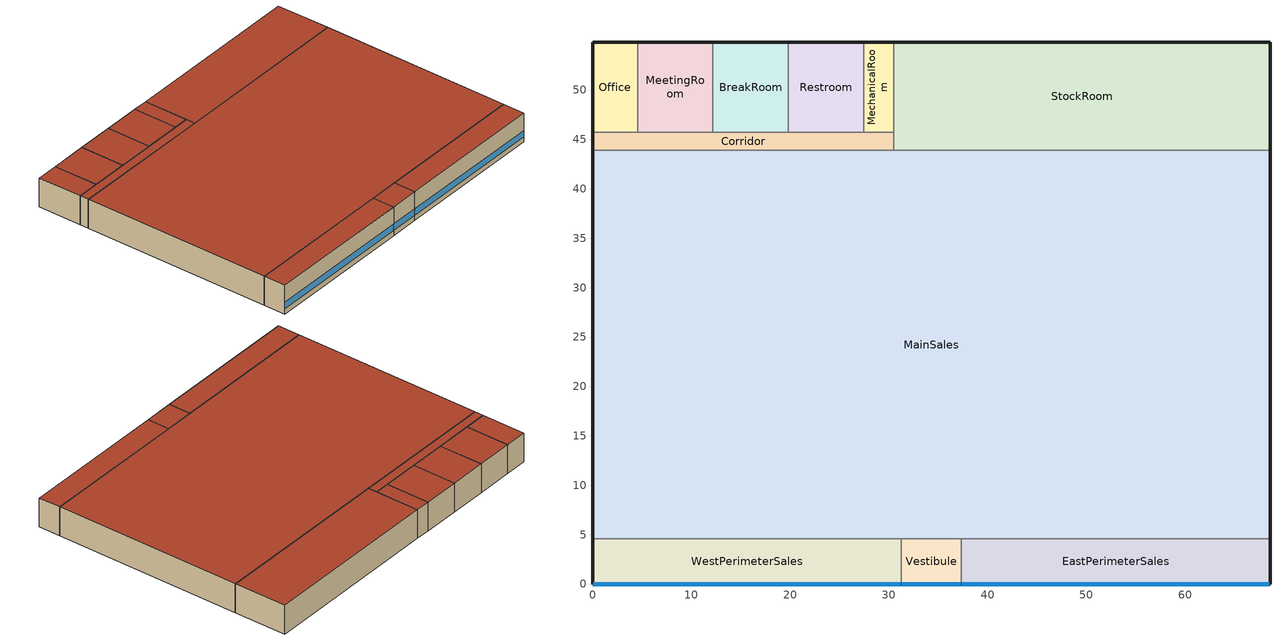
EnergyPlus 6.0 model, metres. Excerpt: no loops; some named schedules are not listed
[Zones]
Office
 floor ground (Unheated - 8in Slab with Carpet_NR_Ext-slab): 4.57,54.86 4.57,45.72 0,45.72 0,54.86 z0
 wall outside (Steel-Framed_R-13 + R-7.5 ci_Ext-wall): 4.57,54.86 0,54.86 0,45.72 z0:6.1
 wall to MeetingRoom (Standard_Int-Wall): 4.57,45.72 4.57,54.86 z0:6.1
 wall to Corridor (Standard_Int-Wall): 0,45.72 4.57,45.72 z0:6.1
 roof outside (IEAD_R-25 ci_Roof): 4.57,45.72 4.57,54.86 0,54.86 0,45.72 z6.1
BreakRoom
 floor ground (Unheated - 8in Slab with Carpet_NR_Ext-slab): 19.81,54.86 19.81,45.72 12.19,45.72 12.19,54.86 z0
 wall outside (Steel-Framed_R-13 + R-7.5 ci_Ext-wall): 19.81,54.86 12.19,54.86 z0:6.1
 wall to MeetingRoom (Standard_Int-Wall): 12.19,54.86 12.19,45.72 z0:6.1
 wall to Restroom (Standard_Int-Wall): 19.81,45.72 19.81,54.86 z0:6.1
 wall to Corridor (Standard_Int-Wall): 12.19,45.72 19.81,45.72 z0:6.1
 roof outside (IEAD_R-25 ci_Roof): 19.81,45.72 19.81,54.86 12.19,54.86 12.19,45.72 z6.1
WestPerimeterSales
 floor ground (Unheated - 8in Slab with Carpet_NR_Ext-slab): 31.24,4.57 31.24,0 0,0 0,4.57 z0
 wall outside (Steel-Framed_R-13 + R-7.5 ci_Ext-wall): 0,4.57 0,0 31.24,0 z0:6.1
 wall to Vestibule (Standard_Int-Wall): 31.24,0 31.24,4.57 z0:6.1
 wall to MainSales (AIR-WALL): 31.24,4.57 0,4.57 z0:6.1
 window (Retail_AEDG_window_3_UValue_3.408_SHGC_0.25_VT_0.32): 0.05,0 31.19,0 z1.1:2.45
 roof outside (IEAD_R-25 ci_Roof): 31.24,0 31.24,4.57 0,4.57 0,0 z6.1
Corridor
 floor ground (Unheated - 8in Slab with Carpet_NR_Ext-slab): 30.48,45.72 30.48,43.89 0,43.89 0,45.72 z0
 wall outside (Steel-Framed_R-13 + R-7.5 ci_Ext-wall): 0,45.72 0,43.89 z0:6.1
 wall to MainSales (Standard_Int-Wall): 0,43.89 30.48,43.89 z0:6.1
 wall to Restroom (Standard_Int-Wall): 27.43,45.72 19.81,45.72 z0:6.1
 wall to MeetingRoom (Standard_Int-Wall): 12.19,45.72 4.57,45.72 z0:6.1
 wall to MechanicalRoom (Standard_Int-Wall): 30.48,45.72 27.43,45.72 z0:6.1
 wall to StockRoom (Standard_Int-Wall): 30.48,43.89 30.48,45.72 z0:6.1
 roof outside (IEAD_R-25 ci_Roof): 30.48,43.89 30.48,45.72 0,45.72 0,43.89 z6.1
EastPerimeterSales
 floor ground (Unheated - 8in Slab with Carpet_NR_Ext-slab): 68.58,4.57 68.58,0 37.34,0 37.34,4.57 z0
 wall outside (Steel-Framed_R-13 + R-7.5 ci_Ext-wall): 37.34,0 68.58,0 68.58,4.57 z0:6.1
 wall to Vestibule (Standard_Int-Wall): 37.34,4.57 37.34,0 z0:6.1
 wall to MainSales (AIR-WALL): 68.58,4.57 37.34,4.57 z0:6.1
 window (Retail_AEDG_window_3_UValue_3.408_SHGC_0.25_VT_0.32): 37.39,0 68.53,0 z1.1:2.45
 roof outside (IEAD_R-25 ci_Roof): 68.58,0 68.58,4.57 37.34,4.57 37.34,0 z6.1
Vestibule
 floor ground (Unheated - 8in Slab with Carpet_NR_Ext-slab): 37.34,4.57 37.34,0 31.24,0 31.24,4.57 z0
 wall outside (Steel-Framed_R-13 + R-7.5 ci_Ext-wall): 31.24,0 37.34,0 z0:6.1
 wall to MainSales (Standard_Int-Wall): 37.34,4.57 31.24,4.57 z0:6.1
 window (Retail_AEDG_window_3_UValue_3.408_SHGC_0.25_VT_0.32): 31.29,0 37.29,0 z1.1:2.45
 roof outside (IEAD_R-25 ci_Roof): 37.34,0 37.34,4.57 31.24,4.57 31.24,0 z6.1
StockRoom
 floor ground (Unheated - 8in Slab with Carpet_NR_Ext-slab): 68.58,54.86 68.58,43.89 30.48,43.89 30.48,54.86 z0
 wall outside (Steel-Framed_R-13 + R-7.5 ci_Ext-wall): 68.58,43.89 68.58,54.86 30.48,54.86 z0:6.1
 wall to MainSales (Standard_Int-Wall): 30.48,43.89 68.58,43.89 z0:6.1
 wall to MechanicalRoom (Standard_Int-Wall): 30.48,54.86 30.48,45.72 z0:6.1
 roof outside (IEAD_R-25 ci_Roof): 68.58,43.89 68.58,54.86 30.48,54.86 30.48,43.89 z6.1
MainSales
 floor ground (Unheated - 8in Slab with Carpet_NR_Ext-slab): 68.58,43.89 68.58,4.57 0,4.57 0,43.89 z0
 wall outside (Steel-Framed_R-13 + R-7.5 ci_Ext-wall): 68.58,4.57 68.58,43.89 / 0,43.89 0,4.57 z0:6.1
 roof outside (IEAD_R-25 ci_Roof): 68.58,4.57 68.58,43.89 0,43.89 0,4.57 z6.1
MeetingRoom
 floor ground (Unheated - 8in Slab with Carpet_NR_Ext-slab): 12.19,54.86 12.19,45.72 4.57,45.72 4.57,54.86 z0
 wall outside (Steel-Framed_R-13 + R-7.5 ci_Ext-wall): 12.19,54.86 4.57,54.86 z0:6.1
 roof outside (IEAD_R-25 ci_Roof): 12.19,45.72 12.19,54.86 4.57,54.86 4.57,45.72 z6.1
Restroom
 floor ground (Unheated - 8in Slab with Carpet_NR_Ext-slab): 27.43,54.86 27.43,45.72 19.81,45.72 19.81,54.86 z0
 wall outside (Steel-Framed_R-13 + R-7.5 ci_Ext-wall): 27.43,54.86 19.81,54.86 z0:6.1
 wall to MechanicalRoom (Standard_Int-Wall): 27.43,45.72 27.43,54.86 z0:6.1
 roof outside (IEAD_R-25 ci_Roof): 27.43,45.72 27.43,54.86 19.81,54.86 19.81,45.72 z6.1
MechanicalRoom
 floor ground (Unheated - 8in Slab with Carpet_NR_Ext-slab): 30.48,54.86 30.48,45.72 27.43,45.72 27.43,54.86 z0
 wall outside (Steel-Framed_R-13 + R-7.5 ci_Ext-wall): 30.48,54.86 27.43,54.86 z0:6.1
 roof outside (IEAD_R-25 ci_Roof): 30.48,45.72 30.48,54.86 27.43,54.86 27.43,45.72 z6.1
[Building]
Retail_Low_Plug_MultiZoneVAV: North Axis=0; Terrain=City; Loads Convergence Tolerance Value=0.04; Temperature Convergence Tolerance Value=0.2; Solar Distribution=FullExterior; Maximum Number of Warmup Days=25
[Site:Location]
USA CA-SAN FRANCISCO: Latitude {deg}=37.62; Longitude {deg}=-122.37; Time Zone {hr}=-8; Elevation {m}=5
[Site:GroundTemperature:BuildingSurface]
19.905, 19.922, 19.91, 19.932, 19.949, 20.038, 20.327, 20.062, 20.443, 20.088, 19.986, 19.948
[Site:WaterMainsTemperature]
Calculation Method=CORRELATION; Annual Average Outdoor Air Temperature {C}=13.08; Maximum Difference In Monthly Average Outdoor Air Temperatures {deltaC}=8
[SizingPeriod:DesignDay] Barometric Pressure {Pa}=101265; Rain {0-no,1-yes}=0; Snow on ground {0-no,1-yes}=0; Day of Month=21; Daylight Savings Time Indicator=0; Humidity Indicating Type=WetBulb
Name | Maximum Dry-Bulb Temperature {C} | Daily Temp Range {C} | Humidity Indicating Conditions at Maximum Dry-Bulb | Wind Speed {m/s} design conditions vs. traditional 6.71 m/s (15 mph) | Wind Direction {Degrees; N=0, S=180} | Clearness {0.0 to 1.1} | Month | Day Type | Wind Speed {m/s} design conditions vs. traditional 3.35 m/s (7mph)
SAN_FRANCISCO Ann Htg 99.6% Condns DB | 3.2 | 0 | 3.2 | 2.4 | 140 | 0 | 1 | WinterDesignDay
SAN_FRANCISCO Ann Clg .4% Condns DB=>MWB | 28.3 | 9 | 17.2 |  | 310 | 1 | 9 | SummerDesignDay | 5.8
SAN_FRANCISCO Ann Clg .4% Condns WB=>MDB | 25.7 | 9 | 18.4 |  | 310 | 1 | 9 | SummerDesignDay | 5.8
[WindowMaterial:Glazing]
Theoretical Glass [245]: Optical Data Type=SpectralAverage; Thickness=0.003; Solar Transmittance at Normal Incidence=0.2331; Front Side Solar Reflectance at Normal Incidence=0.7169; Back Side Solar Reflectance at Normal Incidence=0.7169; Visible Transmittance at Normal Incidence=0.321; Front Side Visible Reflectance at Normal Incidence=0.629; Back Side Visible Reflectance at Normal Incidence=0.629; Infrared Transmittance at Normal Incidence=0; Front Side Infrared Hemispherical Emissivity=0.9; Back Side Infrared Hemispherical Emissivity=0.9; Conductivity=0.0231; Dirt Correction Factor for Solar and Visible Transmittance=1; Solar Diffusing=No
[Material] Thermal Absorptance=0.9
Name | Roughness | Thickness | Conductivity | Density | Specific Heat | Solar Absorptance | Visible Absorptance | Thickness {m} | Conductivity {W/m-K} | Density {kg/m3} | Specific Heat {J/kg-K}
Roof Membrane | VeryRough | 0.0095 | 0.16 | 1121.29 | 1460 | 0.7 | 0.7
Roof Insulation [9] | MediumRough | 0.209 | 0.049 | 265 | 836.8 | 0.7 | 0.7
Metal Decking | MediumSmooth | 0.0015 | 45.006 | 7680 | 418.4 | 0.7 | 0.3
GP01 1/2 GYPSUM | Smooth | 0.0127 | 0.16 | 800 | 1090 | 0.7 | 0.5
Wall Insulation [10] | MediumRough | 0.0971 | 0.045 | 265 | 836.8 | 0.7 | 0.7
1/2IN Gypsum | Smooth | 0.0127 | 0.16 | 784.9 | 830 | 0.92 | 0.92
MAT-CC05 8 HW CONCRETE | Rough | 0.2032 | 1.311 | 2240 | 836.8 | 0.7 | 0.7
Std Wood 6inch | MediumSmooth |  |  |  |  | 0.7 | 0.7 | 0.15 | 0.12 | 540 | 1210
[Material:NoMass] Thermal Absorptance=0.9; Solar Absorptance=0.7
Name | Roughness | Thermal Resistance {(m2-K)/W} | Visible Absorptance | Thermal Resistance {m2-K/W}
MAT-SHEATH | Rough | 0.3626 | 0.7
CP02 CARPET PAD | VeryRough | 0.2165 | 0.8
MAT-AIR-WALL | Rough |  |  | 0.207949
[Construction]
InteriorFurnishings: Std Wood 6inch
AIR-WALL: MAT-AIR-WALL
Retail_AEDG_window_3_UValue_3.408_SHGC_0.25_VT_0.32: Theoretical Glass [245]
IEAD_R-25 ci_Roof: Roof Membrane, Roof Insulation [9], Metal Decking
Standard_Int-Wall: GP01 1/2 GYPSUM, GP01 1/2 GYPSUM
Steel-Framed_R-13 + R-7.5 ci_Ext-wall: MAT-SHEATH, Wall Insulation [10], 1/2IN Gypsum
Unheated - 8in Slab with Carpet_NR_Ext-slab: MAT-CC05 8 HW CONCRETE, CP02 CARPET PAD
[ComponentCost:LineItem] Line Item Type=Construction
Name | Item | Cost per Area {$/m2} | Cost per Area
Interior Furnishings | InteriorFurnishings | 1
Interior Floor | INT-FLOOR-UNDERSIDE | 15
Interior Floor Slab | INT-FLOOR-SLAB | 35
Drop Ceiling | DropCeiling | 10
Sloped Metal Roof | Sloped_Metal_Roof | 1
Gable Wall | Gable_Wall | 1
Air Wall | AIR-WALL | 1
Swinging Door Conditioned | Std Swinging Door_con | 1
Swinging Door Semi-conditioned | Std Swinging Door_semi | 1
Overhead Door | Std Overhead Door | 1
south:Retail_AEDG_window_3_UValue_3.408_SHGC_0.25_VT_0.32 | Retail_AEDG_window_3_UValue_3.408_SHGC_0.25_VT_0.32 |  | 1
east:Retail_AEDG_window_3_UValue_3.408_SHGC_0.25_VT_0.32_east | Retail_AEDG_window_3_UValue_3.408_SHGC_0.25_VT_0.32_east |  | 1
north:Retail_AEDG_window_3_UValue_3.408_SHGC_0.25_VT_0.32_north | Retail_AEDG_window_3_UValue_3.408_SHGC_0.25_VT_0.32_north |  | 1
west:Retail_AEDG_window_3_UValue_3.408_SHGC_0.25_VT_0.32_west | Retail_AEDG_window_3_UValue_3.408_SHGC_0.25_VT_0.32_west |  | 1
roofs:IEAD_R-25 ci_Roof | IEAD_R-25 ci_Roof |  | 1
int-walls:Standard_Int-Wall | Standard_Int-Wall |  | 1
ext-walls:Steel-Framed_R-13 + R-7.5 ci_Ext-wall | Steel-Framed_R-13 + R-7.5 ci_Ext-wall |  | 1
ext-slab:Unheated - 8in Slab with Carpet_NR_Ext-slab | Unheated - 8in Slab with Carpet_NR_Ext-slab |  | 1
exposed-floor:Mass_R-8.3 ci_ExposedFloor | Mass_R-8.3 ci_ExposedFloor |  | 34.6727
door:Swinging_NR_door | Swinging_NR_door |  | 1
non-swinging-door:Non-Swinging_NR_door | Non-Swinging_NR_door |  | 1
[Zone] Type=1; Multiplier=1; Ceiling Height=AutoCalculate; Part of Total Floor Area=Yes
Name | Volume
Office | 254.8516
BreakRoom; MeetingRoom; Restroom | 424.7527
WestPerimeterSales; EastPerimeterSales | 870.743
Corridor | 339.8022
Vestibule; MechanicalRoom | 169.9011
StockRoom | 2548.52
MainSales | 16437.9
[InternalMass] Construction=InteriorFurnishings
Name | Zone | Surface Area
Office Internal Mass | Office | 83.6127
BreakRoom Internal Mass | BreakRoom | 139.3546
WestPerimeterSales Internal Mass | WestPerimeterSales | 285.6768
Corridor Internal Mass | Corridor | 111.4836
EastPerimeterSales Internal Mass | EastPerimeterSales | 285.6768
Vestibule Internal Mass | Vestibule | 55.7418
StockRoom Internal Mass | StockRoom | 836.1274
MainSales Internal Mass | MainSales | 5393.02
MeetingRoom Internal Mass | MeetingRoom | 139.3546
Restroom Internal Mass | Restroom | 139.3546
MechanicalRoom Internal Mass | MechanicalRoom | 55.7418
[ZoneInfiltration:DesignFlowRate] Schedule=INFIL_SCH; Design Volume Flow Rate Calculation Method=Flow/ExteriorWallArea; Flow per Exterior Surface Area {m3/s/m2}=0.0001963; Constant Term Coefficient=1; Temperature Term Coefficient=0; Velocity Term Coefficient=0; Velocity Squared Term Coefficient=0
Name | Zone
Office_Infiltration | Office
BreakRoom_Infiltration | BreakRoom
WestPerimeterSales_Infiltration | WestPerimeterSales
Corridor_Infiltration | Corridor
EastPerimeterSales_Infiltration | EastPerimeterSales
Vestibule_Infiltration | Vestibule
StockRoom_Infiltration | StockRoom
MainSales_Infiltration | MainSales
MeetingRoom_Infiltration | MeetingRoom
Restroom_Infiltration | Restroom
MechanicalRoom_Infiltration | MechanicalRoom
[People] Schedule=BLDG_OCC_SCH; Number of People Calculation Method=People; Fraction Radiant=0.3; User Specified Sensible Fraction=AUTOCALCULATE; Activity Level Schedule=ACTIVITY_SCH; Carbon Dioxide Generation Rate {m3/s-W}=3.82E-8; Enable ASHRAE 55 Comfort Warnings=No; MRT Calculation=ZoneAveraged; Work Efficiency Schedule=WORK_EFF_SCH; Clothing Schedule=CLOTHING_SCH; Air Velocity Schedule=AIR_VELO_SCH; Thermal Comfort Report=FANGER
Name | Zone | Number of People
Office People | Office | 2.2492
BreakRoom People | BreakRoom | 52.5018
WestPerimeterSales People | WestPerimeterSales | 9.2274
EastPerimeterSales People | EastPerimeterSales | 9.2274
Vestibule People | Vestibule | 1.8005
StockRoom People | StockRoom | 14.9667
MainSales People | MainSales | 174.1946
MeetingRoom People | MeetingRoom | 37.5003
Restroom People | Restroom | 4.5012
[Lights] Schedule=BLDG_LIGHT_SCH; Design Level Calculation Method=LightingLevel; Return Air Fraction=0; Fraction Visible=0.2; Fraction Replaceable=1; Return Air Fraction is Calculated from Plenum Temperature=No
Name | Zone | Design Level {W} | Fraction Radiant
Office_Lights | Office | 202.3428 | 0.37
BreakRoom_Lights | BreakRoom | 337.238 | 0.37
WestPerimeterSales_Lights | WestPerimeterSales | 2921.05 | 0.42
Corridor_Lights | Corridor | 149.9455 | 0.37
EastPerimeterSales_Lights | EastPerimeterSales | 2921.05 | 0.42
Vestibule_Lights | Vestibule | 149.9455 | 0.37
StockRoom_Lights | StockRoom | 811.0435 | 0.42
MainSales_Lights | MainSales | 55143.6 | 0.42
MeetingRoom_Lights | MeetingRoom | 337.238 | 0.37
Restroom_Lights | Restroom | 337.9348 | 0.37
MechanicalRoom_Lights | MechanicalRoom | 134.8952 | 0.37
[ElectricEquipment] Schedule=BLDG_EQUIP_SCH; Design Level Calculation Method=EquipmentLevel; Fraction Latent=0; Fraction Radiant=0.5; Fraction Lost=0
Name | Zone | Design Level {W}
Office_PlugMisc_Equip | Office | 252.9285
BreakRoom_PlugMisc_Equip | BreakRoom | 1462.53
WestPerimeterSales_PlugMisc_Equip | WestPerimeterSales | 461.3681
EastPerimeterSales_PlugMisc_Equip | EastPerimeterSales | 461.3681
StockRoom_PlugMisc_Equip | StockRoom | 2529.29
MainSales_PlugMisc_Equip | MainSales | 8709.73
MeetingRoom_PlugMisc_Equip | MeetingRoom | 421.5475
Restroom_PlugMisc_Equip | Restroom | 56.4386
[SetpointManager:Scheduled] Control Variable {Temperature | Others }=Temperature
Name | Schedule | Setpoint Node or NodeList
VAV_O SAT Setpoint | VAV_O_SAT_Sch | VAV_O Supply Equipment Outlet Node
VAV_BR SAT Setpoint | VAV_BR_SAT_Sch | VAV_BR Supply Equipment Outlet Node
VAV_WPS SAT Setpoint | VAV_WPS_SAT_Sch | VAV_WPS Supply Equipment Outlet Node
VAV_C SAT Setpoint | VAV_C_SAT_Sch | VAV_C Supply Equipment Outlet Node
VAV_EPS SAT Setpoint | VAV_EPS_SAT_Sch | VAV_EPS Supply Equipment Outlet Node
VAV_V SAT Setpoint | VAV_V_SAT_Sch | VAV_V Supply Equipment Outlet Node
VAV_SR SAT Setpoint | VAV_SR_SAT_Sch | VAV_SR Supply Equipment Outlet Node
VAV_MS SAT Setpoint | VAV_MS_SAT_Sch | VAV_MS Supply Equipment Outlet Node
VAV_MTR SAT Setpoint | VAV_MtR_SAT_Sch | VAV_MTR Supply Equipment Outlet Node
VAV_R SAT Setpoint | VAV_R_SAT_Sch | VAV_R Supply Equipment Outlet Node
VAV_MCR SAT Setpoint | VAV_McR_SAT_Sch | VAV_MCR Supply Equipment Outlet Node
[SetpointManager:MixedAir] Control Variable {Temperature}=Temperature
Name | Setpoint Node or NodeList
VAV_O_CoolC 2 SAT Manager | VAV_O_CoolC 2-VAV_O_FanNode
VAV_BR_CoolC 2 SAT Manager | VAV_BR_CoolC 2-VAV_BR_FanNode
VAV_WPS_CoolC 2 SAT Manager | VAV_WPS_CoolC 2-VAV_WPS_FanNode
VAV_C_CoolC 2 SAT Manager | VAV_C_CoolC 2-VAV_C_FanNode
VAV_EPS_CoolC 2 SAT Manager | VAV_EPS_CoolC 2-VAV_EPS_FanNode
VAV_V_CoolC 2 SAT Manager | VAV_V_CoolC 2-VAV_V_FanNode
VAV_SR_CoolC 2 SAT Manager | VAV_SR_CoolC 2-VAV_SR_FanNode
VAV_MS_CoolC 2 SAT Manager | VAV_MS_CoolC 2-VAV_MS_FanNode
VAV_MTR_CoolC 2 SAT Manager | VAV_MTR_CoolC 2-VAV_MTR_FanNode
VAV_R_CoolC 2 SAT Manager | VAV_R_CoolC 2-VAV_R_FanNode
VAV_MCR_CoolC 2 SAT Manager | VAV_MCR_CoolC 2-VAV_MCR_FanNode
[EnergyManagementSystem:Sensor]
VAV_O_OA_Enth; VAV_BR_OA_Enth; VAV_WPS_OA_Enth; VAV_C_OA_Enth; VAV_EPS_OA_Enth; VAV_V_OA_Enth; VAV_SR_OA_Enth; VAV_MS_OA_Enth; VAV_MTR_OA_Enth; VAV_R_OA_Enth; VAV_MCR_OA_Enth: Environment; Outdoor Enthalpy
VAV_O_OA_Tdb; VAV_BR_OA_Tdb; VAV_WPS_OA_Tdb; VAV_C_OA_Tdb; VAV_EPS_OA_Tdb; VAV_V_OA_Tdb; VAV_SR_OA_Tdb; VAV_MS_OA_Tdb; VAV_MTR_OA_Tdb; VAV_R_OA_Tdb; VAV_MCR_OA_Tdb: Environment; Outdoor Dry Bulb
VAV_O_Pb; VAV_BR_Pb; VAV_WPS_Pb; VAV_C_Pb; VAV_EPS_Pb; VAV_V_Pb; VAV_SR_Pb; VAV_MS_Pb; VAV_MTR_Pb; VAV_R_Pb; VAV_MCR_Pb: Environment; Outdoor Barometric Pressure
VAV_O_ClgSetP; VAV_BR_ClgSetP; VAV_WPS_ClgSetP; VAV_C_ClgSetP; VAV_EPS_ClgSetP; VAV_V_ClgSetP; VAV_SR_ClgSetP; VAV_MS_ClgSetP; VAV_MTR_ClgSetP; VAV_R_ClgSetP; VAV_MCR_ClgSetP: ClgSetP_Sch; Schedule Value
VAV_O_SAT; VAV_BR_SAT; VAV_WPS_SAT; VAV_C_SAT; VAV_EPS_SAT; VAV_V_SAT; VAV_SR_SAT; VAV_MS_SAT; VAV_MTR_SAT; VAV_R_SAT; VAV_MCR_SAT: VAV_SAT_Schedule; Schedule Value
VAV_O_SAT_Econ; VAV_BR_SAT_Econ; VAV_WPS_SAT_Econ; VAV_C_SAT_Econ; VAV_EPS_SAT_Econ; VAV_V_SAT_Econ; VAV_SR_SAT_Econ; VAV_MS_SAT_Econ; VAV_MTR_SAT_Econ; VAV_R_SAT_Econ; VAV_MCR_SAT_Econ: VAV_Econ_SAT_Schedule; Schedule Value
[EnergyManagementSystem:Actuator]
VAV_O_SAT_Sch_Act: VAV_O_SAT_Sch; Schedule:Compact; Schedule Value
VAV_O_Fan_Sch_Act: VAV_O_Fan_Sch; Schedule:Compact; Schedule Value
Office_PTAC_Fan_Sch_Act: Office_PTAC_Fan_Sch; Schedule:Compact; Schedule Value
VAV_BR_SAT_Sch_Act: VAV_BR_SAT_Sch; Schedule:Compact; Schedule Value
VAV_BR_Fan_Sch_Act: VAV_BR_Fan_Sch; Schedule:Compact; Schedule Value
BreakRoom_PTAC_Fan_Sch_Act: BreakRoom_PTAC_Fan_Sch; Schedule:Compact; Schedule Value
VAV_WPS_SAT_Sch_Act: VAV_WPS_SAT_Sch; Schedule:Compact; Schedule Value
VAV_WPS_Fan_Sch_Act: VAV_WPS_Fan_Sch; Schedule:Compact; Schedule Value
WestPerimeterSales_PTAC_Fan_Sch_Act: WestPerimeterSales_PTAC_Fan_Sch; Schedule:Compact; Schedule Value
VAV_C_SAT_Sch_Act: VAV_C_SAT_Sch; Schedule:Compact; Schedule Value
VAV_C_Fan_Sch_Act: VAV_C_Fan_Sch; Schedule:Compact; Schedule Value
Corridor_PTAC_Fan_Sch_Act: Corridor_PTAC_Fan_Sch; Schedule:Compact; Schedule Value
VAV_EPS_SAT_Sch_Act: VAV_EPS_SAT_Sch; Schedule:Compact; Schedule Value
VAV_EPS_Fan_Sch_Act: VAV_EPS_Fan_Sch; Schedule:Compact; Schedule Value
EastPerimeterSales_PTAC_Fan_Sch_Act: EastPerimeterSales_PTAC_Fan_Sch; Schedule:Compact; Schedule Value
VAV_V_SAT_Sch_Act: VAV_V_SAT_Sch; Schedule:Compact; Schedule Value
VAV_V_Fan_Sch_Act: VAV_V_Fan_Sch; Schedule:Compact; Schedule Value
Vestibule_PTAC_Fan_Sch_Act: Vestibule_PTAC_Fan_Sch; Schedule:Compact; Schedule Value
VAV_SR_SAT_Sch_Act: VAV_SR_SAT_Sch; Schedule:Compact; Schedule Value
VAV_SR_Fan_Sch_Act: VAV_SR_Fan_Sch; Schedule:Compact; Schedule Value
StockRoom_PTAC_Fan_Sch_Act: StockRoom_PTAC_Fan_Sch; Schedule:Compact; Schedule Value
VAV_MS_SAT_Sch_Act: VAV_MS_SAT_Sch; Schedule:Compact; Schedule Value
VAV_MS_Fan_Sch_Act: VAV_MS_Fan_Sch; Schedule:Compact; Schedule Value
MainSales_PTAC_Fan_Sch_Act: MainSales_PTAC_Fan_Sch; Schedule:Compact; Schedule Value
VAV_MTR_SAT_Sch_Act: VAV_MTR_SAT_Sch; Schedule:Compact; Schedule Value
VAV_MTR_Fan_Sch_Act: VAV_MTR_Fan_Sch; Schedule:Compact; Schedule Value
MeetingRoom_PTAC_Fan_Sch_Act: MeetingRoom_PTAC_Fan_Sch; Schedule:Compact; Schedule Value
VAV_R_SAT_Sch_Act: VAV_R_SAT_Sch; Schedule:Compact; Schedule Value
VAV_R_Fan_Sch_Act: VAV_R_Fan_Sch; Schedule:Compact; Schedule Value
Restroom_PTAC_Fan_Sch_Act: Restroom_PTAC_Fan_Sch; Schedule:Compact; Schedule Value
VAV_MCR_SAT_Sch_Act: VAV_MCR_SAT_Sch; Schedule:Compact; Schedule Value
VAV_MCR_Fan_Sch_Act: VAV_MCR_Fan_Sch; Schedule:Compact; Schedule Value
MechanicalRoom_PTAC_Fan_Sch_Act: MechanicalRoom_PTAC_Fan_Sch; Schedule:Compact; Schedule Value
[EnergyManagementSystem:ProgramCallingManager]
VAV_O_Initialize_Globals_Call: BeginNewEnvironment; VAV_O_Initialize_Globals
VAV_O_SAT_Reset_Call: AfterPredictorBeforeHVACManagers; VAV_O_SAT_Reset
VAV_BR_Initialize_Globals_Call: BeginNewEnvironment; VAV_BR_Initialize_Globals
VAV_BR_SAT_Reset_Call: AfterPredictorBeforeHVACManagers; VAV_BR_SAT_Reset
VAV_WPS_Initialize_Globals_Call: BeginNewEnvironment; VAV_WPS_Initialize_Globals
[Exterior:Lights]
Exterior Facade Lighting: Schedule=ExtLight_Sch; Design Level=10125; Control Option=AstronomicalClock
